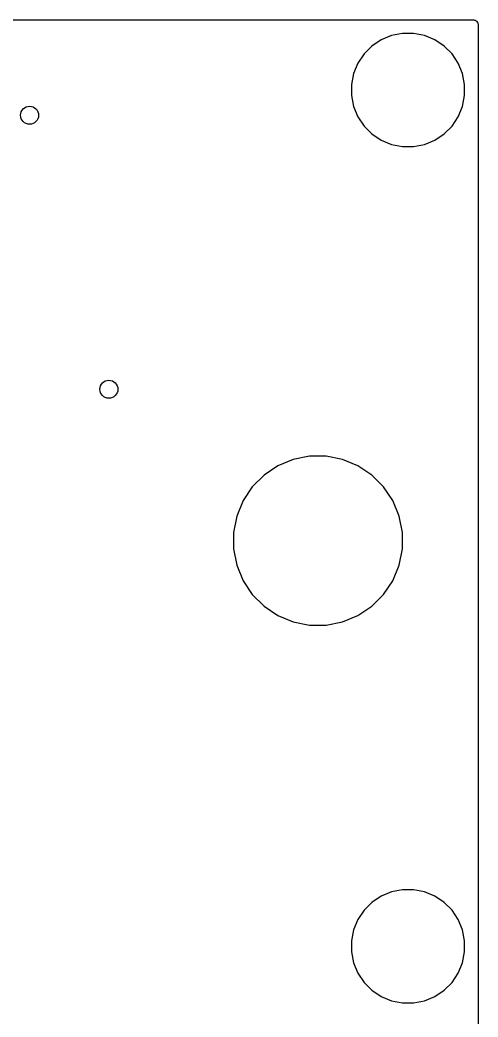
# Model space of a CAD drawing. Extents: x -4.4 to 94.4, y -84.4 to 14.4.
# Drawn here: x 81.73 to 94.44, y -13.21 to 14.44 of the extents above; entities that cross this region are included whole.
import ezdxf

# ---------------------------------------------------------------- set-up
doc = ezdxf.new("R2010")
doc.units = 0
doc.layers.add('BLACK', color=7, linetype='CONTINUOUS')

msp = doc.modelspace()

# ---------------------------------------------------------------- linework, layer by layer
at = {"layer": 'BLACK', "linetype": 'CONTINUOUS'}
for p, q in [((-4.315, 14.442), (94.315, 14.442)), ((94.315, 14.442), (94.3159, 14.442)), ((94.3159, 14.442), (94.3159, 14.442)), ((94.3159, 14.442), (94.3159, 14.442)), ((94.3159, 14.442), (94.3168, 14.442)), ((94.3168, 14.442), (94.3287, 14.4407)), ((94.3287, 14.4407), (94.3405, 14.4394)), ((94.3405, 14.4394), (94.341, 14.4393)), ((94.341, 14.4393), (94.3414, 14.4392)), ((94.3414, 14.4392), (94.3528, 14.4356)), ((94.3528, 14.4356), (94.3642, 14.4321)), ((94.3642, 14.4321), (94.3646, 14.4319)), ((94.3646, 14.4319), (94.365, 14.4317)), ((94.365, 14.4317), (94.3755, 14.426)), ((94.3755, 14.426), (94.386, 14.4203)), ((94.386, 14.4203), (94.3864, 14.42)), ((94.3864, 14.42), (94.3868, 14.4198)), ((94.3868, 14.4198), (94.3959, 14.4121)), ((94.3959, 14.4121), (94.4051, 14.4045)), ((94.4051, 14.4045), (94.4054, 14.4041)), ((94.4054, 14.4041), (94.4057, 14.4039)), ((94.4057, 14.4039), (94.4132, 14.3945)), ((94.4132, 14.3945), (94.4208, 14.3853)), ((94.4208, 14.3853), (94.421, 14.3849)), ((94.421, 14.3849), (94.4213, 14.3845)), ((94.4213, 14.3845), (94.4268, 14.3739)), ((94.4268, 14.3739), (94.4324, 14.3634)), ((94.4324, 14.3634), (94.4325, 14.363)), ((94.4325, 14.363), (94.4328, 14.3626)), ((94.4328, 14.3626), (94.4361, 14.3511)), ((94.4361, 14.3511), (94.4396, 14.3397)), ((94.4396, 14.3397), (94.4396, 14.3392)), ((94.4396, 14.3392), (94.4397, 14.3388)), ((94.4397, 14.3388), (94.4408, 14.3269)), ((94.4408, 14.3269), (94.442, 14.315)), ((94.442, 14.315), (94.442, -26.8184)), ((91.7564, 13.8911), (91.4993, 13.7193)), ((92.0421, 14.0095), (91.7564, 13.8911)), ((92.3454, 14.0698), (92.0421, 14.0095)), ((92.6546, 14.0698), (92.3454, 14.0698)), ((92.9579, 14.0095), (92.6546, 14.0698)), ((93.2436, 13.8911), (92.9579, 14.0095)), ((93.5007, 13.7193), (93.2436, 13.8911)), ((91.4993, 13.7193), (91.2807, 13.5007)), ((93.7193, 13.5007), (93.5007, 13.7193)), ((91.2807, 13.5007), (91.1089, 13.2436)), ((93.8911, 13.2436), (93.7193, 13.5007)), ((91.1089, 13.2436), (90.9905, 12.9579)), ((94.0095, 12.9579), (93.8911, 13.2436)), ((90.9905, 12.9579), (90.9302, 12.6546)), ((94.0698, 12.6546), (94.0095, 12.9579)), ((90.9302, 12.6546), (90.9302, 12.3454)), ((94.0698, 12.3454), (94.0698, 12.6546)), ((90.9302, 12.3454), (90.9905, 12.0421)), ((94.0095, 12.0421), (94.0698, 12.3454)), ((90.9905, 12.0421), (91.1089, 11.7564)), ((93.8911, 11.7564), (94.0095, 12.0421)), ((91.1089, 11.7564), (91.2807, 11.4993)), ((93.7193, 11.4993), (93.8911, 11.7564)), ((91.2807, 11.4993), (91.4993, 11.2807)), ((93.5007, 11.2807), (93.7193, 11.4993)), ((91.4993, 11.2807), (91.7564, 11.1089)), ((91.7564, 11.1089), (92.0421, 10.9905)), ((92.9579, 10.9905), (93.2436, 11.1089)), ((93.2436, 11.1089), (93.5007, 11.2807)), ((92.0421, 10.9905), (92.3454, 10.9302)), ((92.3454, 10.9302), (92.6546, 10.9302)), ((92.6546, 10.9302), (92.9579, 10.9905)), ((89.3163, 2.25382), (88.8897, 2.07714)), ((89.7691, 2.3439), (89.3163, 2.25382)), ((90.2309, 2.3439), (89.7691, 2.3439)), ((90.6837, 2.25382), (90.2309, 2.3439)), ((91.1103, 2.07714), (90.6837, 2.25382)), ((88.8897, 2.07714), (88.5058, 1.82062)), ((91.4941, 1.82063), (91.1103, 2.07714)), ((88.5058, 1.82062), (88.1794, 1.49415)), ((91.8206, 1.49415), (91.4941, 1.82063)), ((88.1794, 1.49415), (87.9229, 1.11025)), ((92.0771, 1.11025), (91.8206, 1.49415)), ((87.9229, 1.11025), (87.7462, 0.683691)), ((92.2538, 0.68369), (92.0771, 1.11025)), ((87.7462, 0.683691), (87.6561, 0.230853)), ((92.3439, 0.230853), (92.2538, 0.68369)), ((87.6561, 0.230853), (87.6561, -0.230853)), ((92.3439, -0.230853), (92.3439, 0.230853)), ((87.6561, -0.230853), (87.7462, -0.683691)), ((92.2538, -0.68369), (92.3439, -0.230853)), ((87.7462, -0.683691), (87.9229, -1.11025)), ((92.0771, -1.11025), (92.2538, -0.68369)), ((87.9229, -1.11025), (88.1794, -1.49415)), ((91.8206, -1.49415), (92.0771, -1.11025)), ((88.1794, -1.49415), (88.5058, -1.82062)), ((91.4941, -1.82063), (91.8206, -1.49415)), ((88.5058, -1.82062), (88.8897, -2.07714)), ((91.1103, -2.07714), (91.4941, -1.82063)), ((88.8897, -2.07714), (89.3163, -2.25382)), ((90.6837, -2.25382), (91.1103, -2.07714)), ((89.3163, -2.25382), (89.7691, -2.3439)), ((89.7691, -2.3439), (90.2309, -2.3439)), ((90.2309, -2.3439), (90.6837, -2.25382)), ((91.7564, -9.85887), (91.4993, -10.0307)), ((92.0421, -9.74054), (91.7564, -9.85887)), ((92.3454, -9.68021), (92.0421, -9.74054)), ((92.6546, -9.68021), (92.3454, -9.68021)), ((92.9579, -9.74054), (92.6546, -9.68021)), ((93.2436, -9.85887), (92.9579, -9.74054)), ((93.5007, -10.0307), (93.2436, -9.85887)), ((91.4993, -10.0307), (91.2807, -10.2493)), ((93.7193, -10.2493), (93.5007, -10.0307)), ((91.1089, -10.5064), (90.9905, -10.7921)), ((91.2807, -10.2493), (91.1089, -10.5064)), ((93.8911, -10.5064), (93.7193, -10.2493)), ((94.0095, -10.7921), (93.8911, -10.5064)), ((90.9905, -10.7921), (90.9302, -11.0954)), ((94.0698, -11.0954), (94.0095, -10.7921)), ((90.9302, -11.0954), (90.9302, -11.4046)), ((94.0698, -11.4046), (94.0698, -11.0954)), ((90.9302, -11.4046), (90.9905, -11.7079)), ((94.0095, -11.7079), (94.0698, -11.4046)), ((90.9905, -11.7079), (91.1089, -11.9936)), ((93.8911, -11.9936), (94.0095, -11.7079)), ((91.1089, -11.9936), (91.2807, -12.2507)), ((93.7193, -12.2507), (93.8911, -11.9936)), ((91.2807, -12.2507), (91.4993, -12.4693)), ((93.5007, -12.4693), (93.7193, -12.2507)), ((91.4993, -12.4693), (91.7564, -12.6411)), ((91.7564, -12.6411), (92.0421, -12.7595)), ((92.9579, -12.7595), (93.2436, -12.6411)), ((93.2436, -12.6411), (93.5007, -12.4693)), ((92.0421, -12.7595), (92.3454, -12.8198)), ((92.3454, -12.8198), (92.6546, -12.8198)), ((92.6546, -12.8198), (92.9579, -12.7595))]:
    msp.add_line(p, q, dxfattribs=at)
at = {"layer": 'BLACK'}
for centre in [(82, 11.8), (84.2, 4.2)]:
    msp.add_circle(centre, 0.25, dxfattribs=at)

doc.saveas('drawing.dxf')
